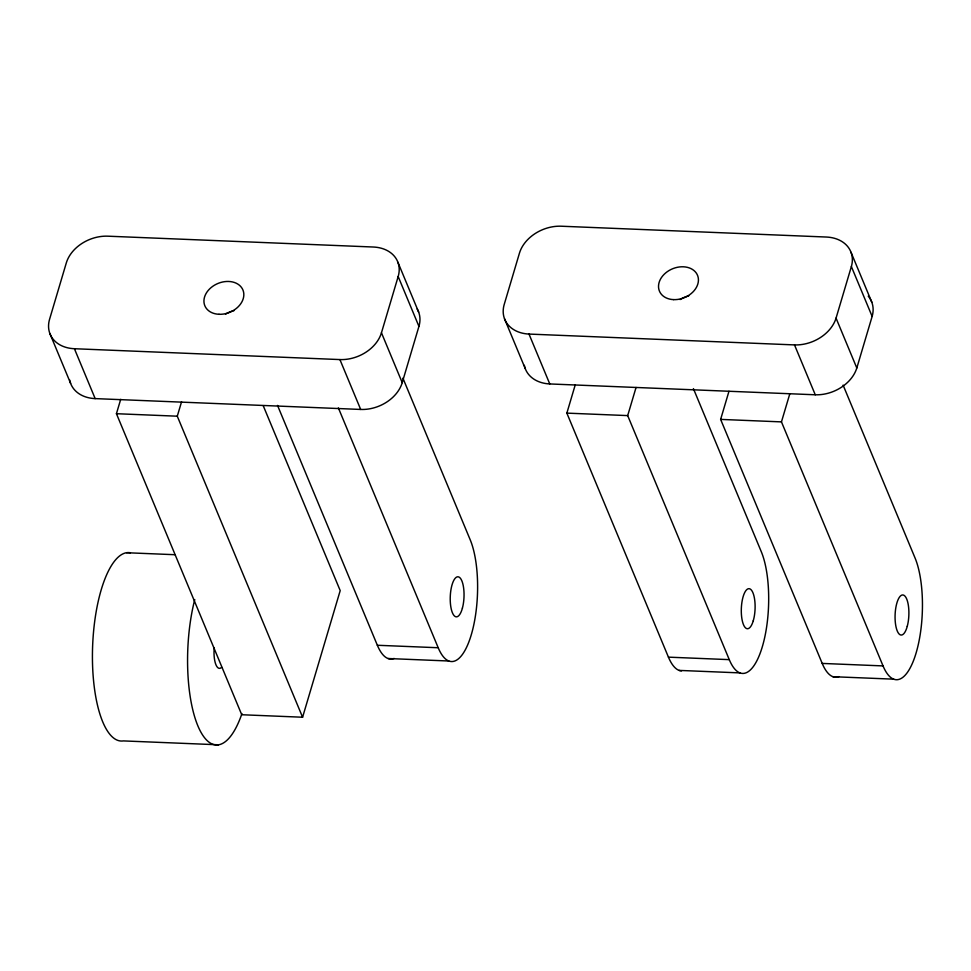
<?xml version="1.0" encoding="UTF-8"?>
<svg xmlns="http://www.w3.org/2000/svg" width="971" height="971" viewBox="0 0 971 971"><rect width="100%" height="100%" fill="white"/><g stroke="black" fill="none" stroke-linecap="round" stroke-linejoin="round"><path stroke-width="1.46" d="M263.262 405.793L340.202 590.611L302.588 717.229L241.743 714.741L116.435 413.707L120.707 399.324M302.588 717.229L177.28 416.195L181.553 401.812M402.225 382.659L381.457 332.786L398.171 276.517A35.357 26.727 -22.6 0 0 373.35 247.022L107.842 236.184A35.357 26.727 -22.6 0 0 66.295 262.959L49.582 319.241A35.357 26.727 -22.6 0 0 74.415 348.723L95.17 398.608L360.678 409.446A35.357 26.727 -22.6 0 0 402.225 382.659L418.938 326.39A35.357 26.727 -22.6 0 0 417.166 308.984M681.508 670.925A67.776 23.255 -87.7 0 1 668.436 657.149L566.858 413.124L575.208 384.977M693.403 388.618L761.313 551.771A67.776 23.255 -87.7 0 1 762.344 646.674A67.776 23.255 -87.7 0 1 729.27 659.637L627.691 415.6L636.054 387.465M838.956 676.605A67.776 23.255 -87.7 0 1 822.206 663.424L720.628 419.399L728.978 391.264M843.107 385.135L915.083 558.058A67.776 23.255 -87.7 0 1 916.114 652.949A67.776 23.255 -87.7 0 1 883.04 665.912L781.461 421.887L789.824 393.74M856.81 368.009L836.055 318.124L851.373 266.54A35.587 26.897 -22.6 0 0 826.539 237.045L561.044 226.207A35.587 26.897 -22.6 0 0 519.497 252.994L504.18 304.578A35.587 26.897 -22.6 0 0 529.001 334.073L549.768 383.946L815.264 394.784A35.587 26.897 -22.6 0 0 856.81 368.009L872.14 316.412A35.587 26.897 -22.6 0 0 868.244 296.167M529.001 334.073L794.509 344.911A35.587 26.897 -22.6 0 0 836.055 318.124M74.415 348.723L339.911 359.573A35.357 26.727 -22.6 0 0 381.457 332.786M566.858 413.124L627.691 415.6M720.628 419.399L781.461 421.887M116.435 413.707L177.28 416.195M126.594 552.73L174.914 554.708M277.524 405.417L377.355 645.266L438.2 647.742A67.776 23.255 -87.7 0 0 471.275 634.779A67.776 23.255 -87.7 0 0 470.243 539.888L402.904 378.132M668.436 657.149L729.27 659.637M822.206 663.424L883.04 665.912M388.036 658.52L448.881 661.008M679.105 670.403L739.951 672.891M832.875 676.69L893.721 679.166M218.487 744.793L123.341 740.909A94.296 32.346 -87.7 0 1 92.609 646.419A94.296 32.346 -87.7 0 1 130.405 552.778M851.033 252.326L871.8 302.199M851.373 266.54L872.14 316.412M794.509 344.911L815.264 394.784M504.519 318.791L525.275 368.664M397.904 262.267L418.671 312.14M398.171 276.517L418.938 326.39M339.911 359.573L360.678 409.446M338.369 407.905L438.2 647.742M49.849 333.49L70.616 383.363M680.088 299.554A20.622 15.597 -22.6 0 1 688.73 295.912M549.768 383.946A35.587 26.897 -22.6 0 1 524.328 365.29M241.949 713.6A94.296 32.346 -87.7 0 1 197.756 725.592A94.296 32.346 -87.7 0 1 194.758 599.568M221.667 667.223A17.684 6.069 -87.7 0 1 214.215 647.888M95.17 398.608A35.357 26.727 -22.6 0 1 69.669 379.977M225.503 314.203A20.622 15.597 -22.6 0 1 234.145 310.574M394.105 658.435A67.776 23.255 -87.7 0 1 377.355 645.266M907.266 626.271A20.039 6.87 -87.7 0 0 903.224 595.017A20.039 6.87 -87.7 0 0 895.468 623.661A20.039 6.87 -87.7 0 0 907.266 626.271M673.595 299.626A20.622 15.597 -22.6 0 0 697.676 275.691A20.622 15.597 -22.6 0 0 664.14 274.32A20.622 15.597 -22.6 0 0 673.595 299.626M753.253 620.809A20.039 6.87 -87.7 0 0 749.794 588.839A20.039 6.87 -87.7 0 0 741.589 616.451A20.039 6.87 -87.7 0 0 753.253 620.809M219.009 314.288A20.622 15.597 -22.6 0 0 243.078 290.353A20.622 15.597 -22.6 0 0 209.554 288.982A20.622 15.597 -22.6 0 0 219.009 314.288M462.414 608.101A20.039 6.87 -87.7 0 0 458.385 576.847A20.039 6.87 -87.7 0 0 450.629 605.491A20.039 6.87 -87.7 0 0 462.414 608.101"/></g></svg>
